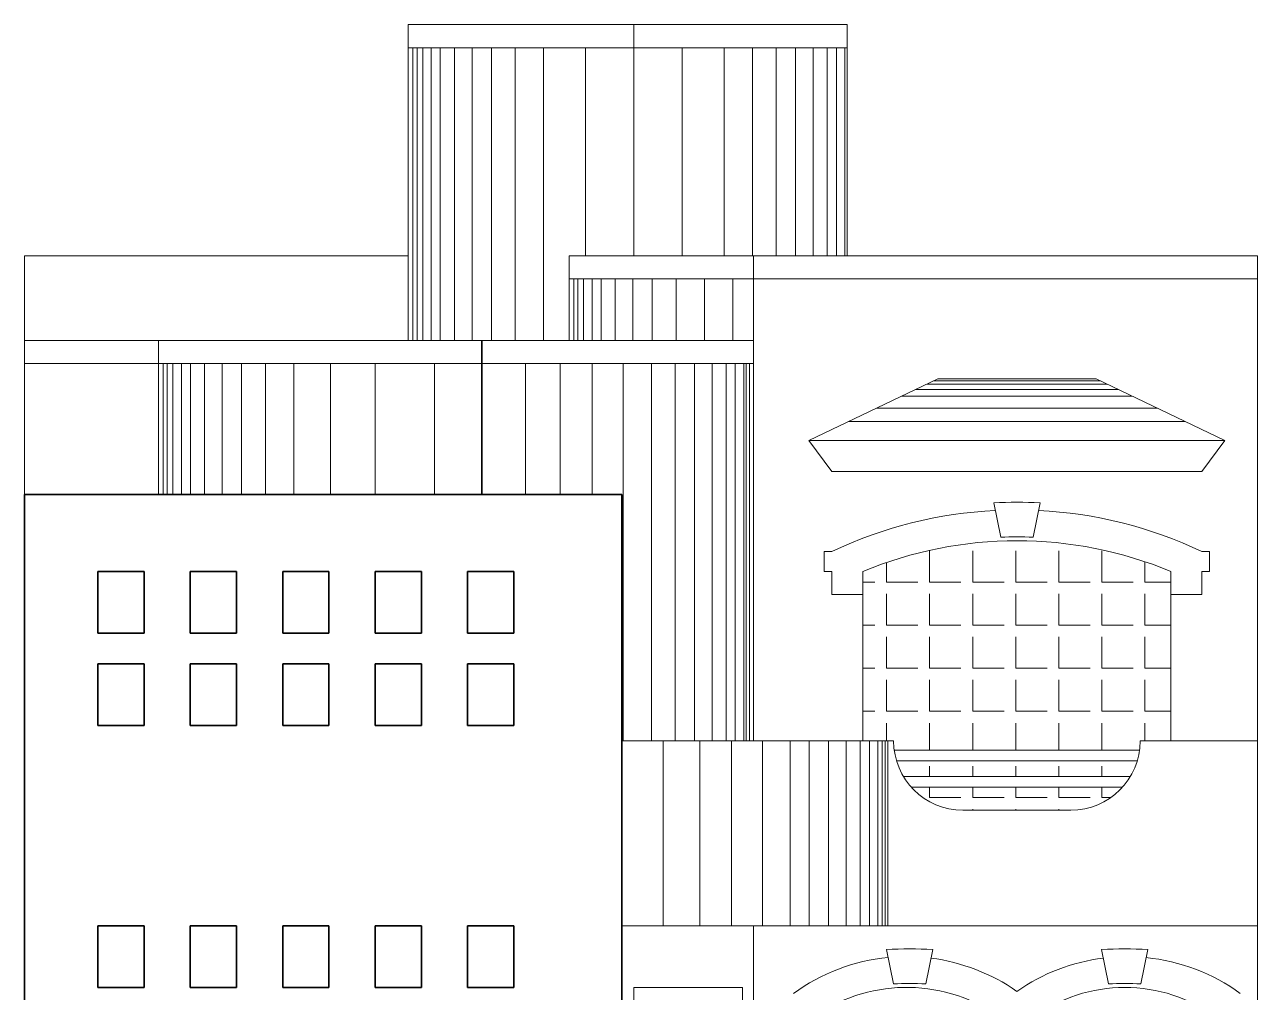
# Model space of a CAD drawing. Header units: millimetres. Extents: x 283.2 to 350.7, y 104.5 to 135.2.
# Drawn here: x 311.6 to 319.6, y 128.95 to 135.23 of the extents above; entities that cross this region are included whole.
import ezdxf

# ---------------------------------------------------------------- set-up
doc = ezdxf.new("R2010")
doc.units = ezdxf.units.MM
for name, color, linetype, lineweight in [('bajo', 5, 'Continuous', 13), ('carga', 6, 'Continuous', 35), ('niveles', 40, 'Continuous', 0)]:
    doc.layers.add(name, color=color, linetype=linetype, lineweight=lineweight)

msp = doc.modelspace()

# ---------------------------------------------------------------- hatches: boundary and pattern name
at = {"layer": 'niveles'}
h = msp.add_hatch(dxfattribs=at)
h.set_pattern_fill('ANGLE', color=256, scale=0.04, style=0)
h.set_pattern_definition([(0, (70.76305, 41.3629), (0, 0.2794), [0.2032, -0.0762]), (90, (70.76305, 41.3629), (-0.2794, 2e-17), [0.2032, -0.0762])])
h.paths.add_polyline_path([(319.0396, 131.6785, 0.2), (317.0396, 131.6785), (317.0396, 130.5785), (317.2396, 130.5785, 0.033445), (317.2436, 130.5185), (318.8355, 130.5185, 0.033445), (318.8396, 130.5785), (319.0396, 130.5785)])
h.paths.add_polyline_path([(318.725, 130.2785), (317.3541, 130.2785, 0.213422), (317.6896, 130.1285), (318.3896, 130.1285, 0.213422)])
h.paths.add_polyline_path([(318.8204, 130.4485), (317.2587, 130.4485, 0.060928), (317.3028, 130.3485), (318.7763, 130.3485, 0.060928)])

# ---------------------------------------------------------------- linework, layer by layer
at = {"layer": 'bajo'}
for p, q in [((315.5535, 135.2285), (315.5535, 133.7285)), ((315.1334, 133.7285), (315.1334, 133.1785)), ((315.1334, 133.7285), (319.6001, 133.7285)), ((316.3312, 133.7285), (316.3312, 130.5785)), ((319.6001, 126.7285), (319.6001, 133.7285)), ((315.1334, 133.5785), (319.6001, 133.5785)), ((311.6001, 133.1785), (316.3312, 133.1785)), ((311.6001, 132.1785), (311.6001, 133.1785)), ((311.6001, 133.0285), (316.3312, 133.0285)), ((315.4751, 130.5785), (317.2396, 130.5785)), ((317.2018, 130.5785), (317.2018, 129.3785)), ((318.8396, 130.5785), (319.6001, 130.5785)), ((317.2436, 130.5185), (318.8355, 130.5185)), ((317.2587, 130.4485), (318.8204, 130.4485)), ((317.3028, 130.3485), (318.7763, 130.3485)), ((317.3541, 130.2785), (318.725, 130.2785)), ((317.6896, 130.1285), (318.3896, 130.1285)), ((315.4751, 129.3785), (319.6001, 129.3785)), ((316.3312, 129.3785), (316.3312, 126.8785)), ((315.5525, 128.9785), (315.5525, 126.8785)), ((315.5525, 128.9785), (316.2596, 128.9785)), ((316.2596, 128.9785), (316.2596, 126.8785))]:
    msp.add_line(p, q, dxfattribs=at)
for centre, start, end in [((317.6896, 130.5785), 180, 270), ((318.3896, 130.5785), 270, 0)]:
    msp.add_arc(centre, 0.45, start, end, dxfattribs=at)
at = {"layer": 'carga'}
for p, q in [((314.5677, 133.1785), (314.5677, 132.1785)), ((311.6001, 132.1785), (311.6001, 126.7285)), ((311.6001, 132.1785), (315.4751, 132.1785)), ((315.4751, 132.1785), (315.4751, 126.7285)), ((312.0751, 131.6785), (312.0751, 131.2785)), ((312.0751, 131.6785), (312.3751, 131.6785)), ((312.3751, 131.6785), (312.3751, 131.2785)), ((312.6751, 131.6785), (312.6751, 131.2785)), ((312.6751, 131.6785), (312.9751, 131.6785)), ((312.9751, 131.6785), (312.9751, 131.2785)), ((313.2751, 131.6785), (313.2751, 131.2785)), ((313.2751, 131.6785), (313.5751, 131.6785)), ((313.5751, 131.6785), (313.5751, 131.2785)), ((313.8751, 131.6785), (313.8751, 131.2785)), ((313.8751, 131.6785), (314.1751, 131.6785)), ((314.1751, 131.6785), (314.1751, 131.2785)), ((314.4751, 131.6785), (314.4751, 131.2785)), ((314.4751, 131.6785), (314.7751, 131.6785)), ((314.7751, 131.6785), (314.7751, 131.2785)), ((312.0751, 131.2785), (312.3751, 131.2785)), ((312.6751, 131.2785), (312.9751, 131.2785)), ((313.2751, 131.2785), (313.5751, 131.2785)), ((313.8751, 131.2785), (314.1751, 131.2785)), ((314.4751, 131.2785), (314.7751, 131.2785)), ((312.0751, 131.0785), (312.3751, 131.0785)), ((312.0751, 131.0785), (312.0751, 130.6785)), ((312.3751, 131.0785), (312.3751, 130.6785)), ((312.6751, 131.0785), (312.9751, 131.0785)), ((312.6751, 131.0785), (312.6751, 130.6785)), ((312.9751, 131.0785), (312.9751, 130.6785)), ((313.2751, 131.0785), (313.5751, 131.0785)), ((313.2751, 131.0785), (313.2751, 130.6785)), ((313.5751, 131.0785), (313.5751, 130.6785)), ((313.8751, 131.0785), (314.1751, 131.0785)), ((313.8751, 131.0785), (313.8751, 130.6785)), ((314.1751, 131.0785), (314.1751, 130.6785)), ((314.4751, 131.0785), (314.7751, 131.0785)), ((314.4751, 131.0785), (314.4751, 130.6785)), ((314.7751, 131.0785), (314.7751, 130.6785)), ((312.0751, 130.6785), (312.3751, 130.6785)), ((312.6751, 130.6785), (312.9751, 130.6785)), ((313.2751, 130.6785), (313.5751, 130.6785)), ((313.8751, 130.6785), (314.1751, 130.6785)), ((314.4751, 130.6785), (314.7751, 130.6785)), ((312.0751, 129.3785), (312.3751, 129.3785)), ((312.0751, 129.3785), (312.0751, 128.9785)), ((312.3751, 129.3785), (312.3751, 128.9785)), ((312.6751, 129.3785), (312.6751, 128.9785)), ((312.6751, 129.3785), (312.9751, 129.3785)), ((312.9751, 129.3785), (312.9751, 128.9785)), ((313.2751, 129.3785), (313.2751, 128.9785)), ((313.2751, 129.3785), (313.5751, 129.3785)), ((313.5751, 129.3785), (313.5751, 128.9785)), ((313.8751, 129.3785), (313.8751, 128.9785)), ((313.8751, 129.3785), (314.1751, 129.3785)), ((314.1751, 129.3785), (314.1751, 128.9785)), ((314.4751, 129.3785), (314.4751, 128.9785)), ((314.4751, 129.3785), (314.7751, 129.3785)), ((314.7751, 129.3785), (314.7751, 128.9785)), ((312.0751, 128.9785), (312.3751, 128.9785)), ((312.6751, 128.9785), (312.9751, 128.9785)), ((313.2751, 128.9785), (313.5751, 128.9785)), ((313.8751, 128.9785), (314.1751, 128.9785)), ((314.4751, 128.9785), (314.7751, 128.9785))]:
    msp.add_line(p, q, dxfattribs=at)
at = {"layer": 'niveles'}
for p, q in [((314.0893, 135.2285), (314.0893, 133.1785)), ((314.0893, 135.2285), (316.9382, 135.2285)), ((316.9382, 135.2285), (316.9382, 133.7285)), ((314.0893, 135.0785), (316.9382, 135.0785)), ((314.1194, 135.0785), (314.1194, 133.1785)), ((314.1468, 135.0785), (314.1468, 133.1785)), ((314.1834, 135.0785), (314.1834, 133.1785)), ((314.2383, 135.0785), (314.2383, 133.1785)), ((314.2977, 135.0785), (314.2977, 133.1785)), ((314.3891, 135.0785), (314.3891, 133.1785)), ((314.5039, 135.0785), (314.5039, 133.1785)), ((314.6289, 135.0785), (314.6289, 133.1785)), ((314.7833, 135.0785), (314.7833, 133.1785)), ((314.9672, 135.0785), (314.9672, 133.1785)), ((315.2393, 135.0785), (315.2393, 133.7285)), ((315.8677, 135.0785), (315.8677, 133.7285)), ((316.1398, 135.0785), (316.1398, 133.7285)), ((316.3237, 135.0785), (316.3237, 133.7285)), ((316.4781, 135.0785), (316.4781, 133.7285)), ((316.6031, 135.0785), (316.6031, 133.7285)), ((316.7179, 135.0785), (316.7179, 133.7285)), ((316.8093, 135.0785), (316.8093, 133.7285)), ((316.8688, 135.0785), (316.8688, 133.7285)), ((316.9236, 135.0785), (316.9236, 133.7285)), ((311.6001, 133.7285), (314.0893, 133.7285)), ((311.6001, 133.1785), (311.6001, 133.7285)), ((315.1334, 133.7285), (315.1334, 133.1785)), ((315.1635, 133.5785), (315.1635, 133.1785)), ((315.1909, 133.5785), (315.1909, 133.1785)), ((315.2275, 133.5785), (315.2275, 133.1785)), ((315.2823, 133.5785), (315.2823, 133.1785)), ((315.3418, 133.5785), (315.3418, 133.1785)), ((315.4332, 133.5785), (315.4332, 133.1785)), ((315.548, 133.5785), (315.548, 133.1785)), ((315.673, 133.5785), (315.673, 133.1785)), ((315.8274, 133.5785), (315.8274, 133.1785)), ((316.0113, 133.5785), (316.0113, 133.1785)), ((316.1962, 133.5785), (316.1962, 133.1785)), ((312.4682, 133.1785), (312.4682, 132.1785)), ((312.4682, 133.1785), (312.4682, 132.1785)), ((312.4983, 133.0285), (312.4983, 132.1785)), ((312.5257, 133.0285), (312.5257, 132.1785)), ((312.5623, 133.0285), (312.5623, 132.1785)), ((312.6172, 133.0285), (312.6172, 132.1785)), ((312.6766, 133.0285), (312.6766, 132.1785)), ((312.768, 133.0285), (312.768, 132.1785)), ((312.8828, 133.0285), (312.8828, 132.1785)), ((313.0078, 133.0285), (313.0078, 132.1785)), ((313.1622, 133.0285), (313.1622, 132.1785)), ((313.3461, 133.0285), (313.3461, 132.1785)), ((313.5856, 133.0285), (313.5856, 132.1785)), ((313.8743, 133.0285), (313.8743, 132.1785)), ((314.2594, 133.0285), (314.2594, 132.1785)), ((314.8502, 133.0285), (314.8502, 132.1785)), ((315.0765, 133.0285), (315.0765, 132.1785)), ((315.283, 133.0285), (315.283, 132.1785)), ((315.4834, 133.0285), (315.4834, 130.5785)), ((315.6672, 133.0285), (315.6672, 130.5785)), ((315.8217, 133.0285), (315.8217, 130.5785)), ((315.9467, 133.0285), (315.9467, 130.5785)), ((316.0614, 133.0285), (316.0614, 130.5785)), ((316.1529, 133.0285), (316.1529, 130.5785)), ((316.2123, 133.0285), (316.2123, 130.5785)), ((316.2672, 133.0285), (316.2672, 130.5785)), ((316.2818, 133.0285), (316.2818, 130.5785)), ((316.3037, 133.0285), (316.3037, 130.5785)), ((316.6896, 132.5285), (317.5257, 132.9285)), ((317.455, 132.8947), (318.6241, 132.8947)), ((317.4999, 132.9162), (318.5792, 132.9162)), ((317.5257, 132.9285), (318.5534, 132.9285)), ((318.5534, 132.9285), (319.3896, 132.5285)), ((317.2906, 132.8161), (318.7885, 132.8161)), ((317.3806, 132.8591), (318.6985, 132.8591)), ((317.1275, 132.738), (318.9516, 132.738)), ((316.9481, 132.6522), (319.131, 132.6522)), ((316.6896, 132.5285), (319.3896, 132.5285)), ((316.6896, 132.5285), (316.8396, 132.3285)), ((319.3896, 132.5285), (319.2396, 132.3285)), ((316.8396, 132.3285), (319.2396, 132.3285)), ((317.8896, 132.1246), (317.9346, 131.9014)), ((318.1896, 132.1246), (318.1446, 131.9014)), ((316.8396, 131.8083), (316.7896, 131.8083)), ((316.7896, 131.8083), (316.7896, 131.6785)), ((319.2396, 131.8083), (319.2896, 131.8083)), ((319.2896, 131.6785), (319.2896, 131.8083)), ((316.8396, 131.6785), (316.7896, 131.6785)), ((316.8396, 131.5285), (316.8396, 131.6785)), ((317.0396, 130.5785), (317.0396, 131.6785)), ((319.0396, 130.5785), (319.0396, 131.6785)), ((319.2396, 131.5285), (319.2396, 131.6785)), ((319.2396, 131.6785), (319.2896, 131.6785)), ((316.8396, 131.5285), (317.0396, 131.5285)), ((319.0396, 131.5285), (319.2396, 131.5285)), ((315.743, 130.5785), (315.743, 129.3785)), ((315.9819, 130.5785), (315.9819, 129.3785)), ((316.1881, 130.5785), (316.1881, 129.3785)), ((316.3889, 130.5785), (316.3889, 129.3785)), ((316.568, 130.5785), (316.568, 129.3785)), ((316.6923, 130.5785), (316.6923, 129.3785)), ((316.8174, 130.5785), (316.8174, 129.3785)), ((316.9321, 130.5785), (316.9321, 129.3785)), ((317.0235, 130.5785), (317.0235, 129.3785)), ((317.083, 130.5785), (317.083, 129.3785)), ((317.1378, 130.5785), (317.1378, 129.3785)), ((317.1643, 130.5785), (317.1643, 129.3785)), ((317.185, 130.5785), (317.185, 129.3785)), ((317.1931, 129.2245), (317.2381, 129.0014)), ((317.4931, 129.2245), (317.4481, 129.0014)), ((318.5896, 129.2246), (318.6346, 129.0014)), ((318.8896, 129.2246), (318.8446, 129.0014))]:
    msp.add_line(p, q, dxfattribs=at)
for centre, radius, start, end in [((318.0396, 129.2785), 2.85, 86.98304, 93.01696), ((318.0396, 129.2785), 2.8, 92.86616, 115.37693), ((318.0396, 129.2785), 2.8, 64.62307, 87.13384), ((318.0396, 129.2785), 2.6, 67.38014, 112.61986), ((318.0396, 129.2785), 2.625, 87.70745, 92.29255), ((317.3431, 126.3785), 2.85, 86.98304, 93.01696), ((318.7396, 126.3785), 2.85, 86.98304, 93.01696), ((317.3236, 127.9306), 1.248, 95.52257, 126.02629), ((317.3236, 127.9306), 1.248, 55.00658, 82.71768), ((318.7553, 127.9275), 1.2507, 97.09215, 124.92034), ((318.7553, 127.9275), 1.2507, 54.04715, 84.32291), ((317.3236, 127.9306), 1.048, 54.00307, 123.86727), ((317.3431, 126.3785), 2.625, 87.70745, 92.29255), ((318.7396, 127.9785), 1, 53.1301, 126.8699), ((318.7396, 126.3785), 2.625, 87.70745, 92.29255)]:
    msp.add_arc(centre, radius, start, end, dxfattribs=at)

doc.saveas('drawing.dxf')
